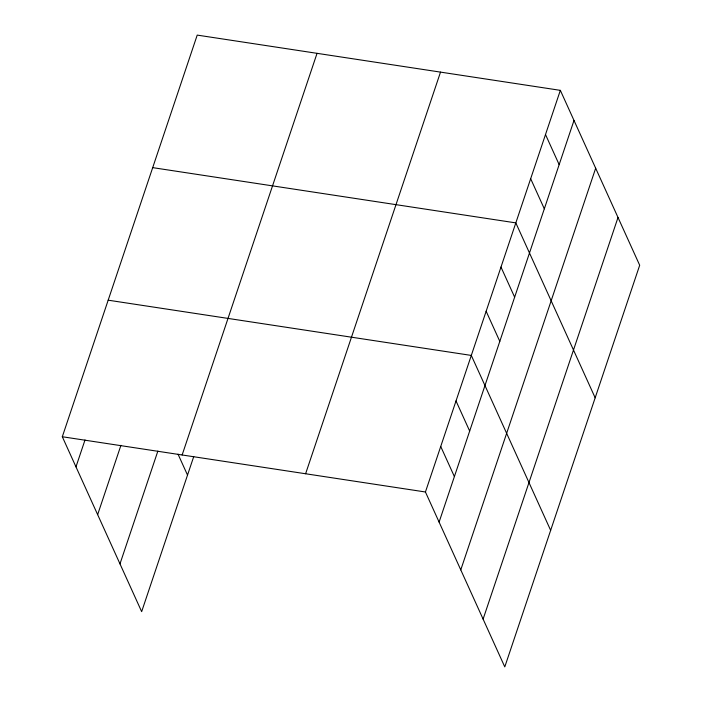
<?xml version="1.0" encoding="UTF-8"?>
<svg xmlns="http://www.w3.org/2000/svg" width="702" height="702" viewBox="0 0 702 702"><rect width="100%" height="100%" fill="white"/><g stroke="black" fill="none" stroke-linecap="round" stroke-linejoin="round"><path stroke-width="1.05" d="M193.734 456.607L141.655 611.653L62.311 436.741L197.218 35.1L560.345 90.347L639.689 265.259L504.782 666.9L425.438 491.988L560.345 90.347M75.974 466.856L85.012 439.961M97.648 514.636L120.928 445.322M119.981 563.873L157.862 451.105M182.143 454.975L317.05 53.334M305.607 473.753L440.514 72.113M439.101 522.104L573.999 120.454M460.775 569.884L595.673 168.243M483.108 619.12L618.014 217.471M152.703 167.638L515.821 222.885L595.164 397.797M108.178 300.184L471.305 355.423L550.649 530.343M62.311 436.741L425.438 491.988M545.498 134.521L559.161 164.637M530.659 178.703L544.322 208.819M500.982 267.067L514.645 297.183M486.144 311.249L499.806 341.365M456.019 400.947L469.673 431.063M440.724 446.463L454.387 476.579M178.045 454.194L187.522 475.096"/></g></svg>
